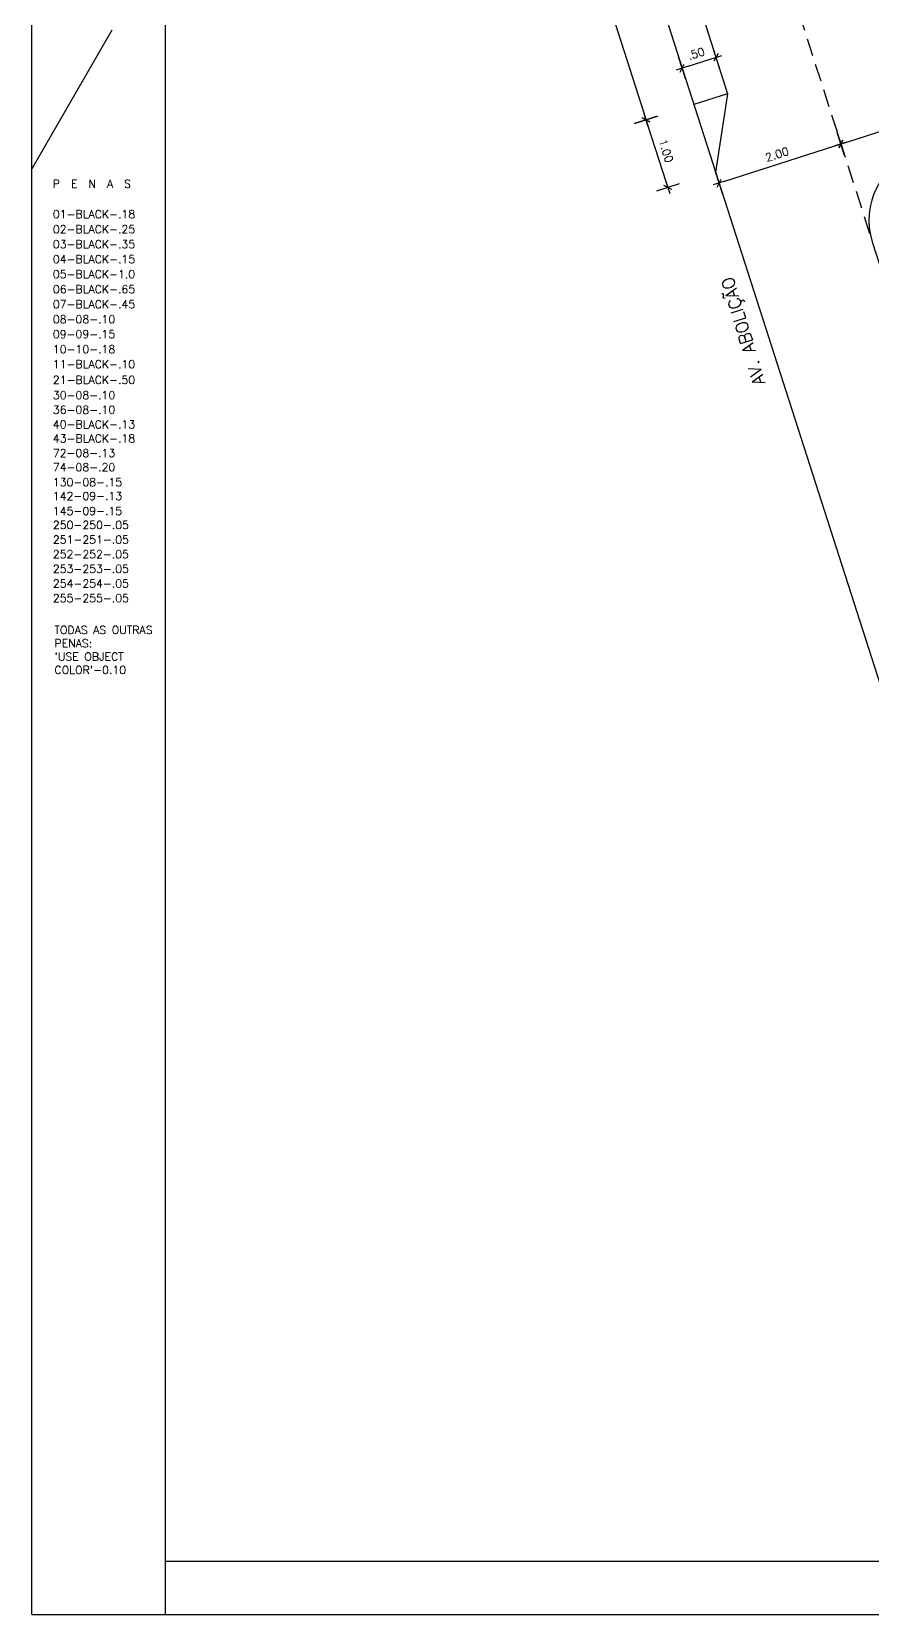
# Model space of a CAD drawing. Header units: millimetres. Extents: x 963.8 to 1035.8, y -131.7 to -87.
# Drawn here: x 963.76 to 975.58, y -131.61 to -109.36 of the extents above; entities that cross this region are included whole.
import ezdxf

# ---------------------------------------------------------------- set-up
doc = ezdxf.new("R2010")
doc.units = ezdxf.units.MM
doc.linetypes.add('DASHED2', pattern=[0.375, 0.25, -0.125])
for name, color, linetype in [('CERCADURA', 5, 'Continuous'), ('COTA', 11, 'Continuous'), ('PISO', 1, 'Continuous'), ('PROJECAO', 1, 'DASHED2'), ('TEXTO 2', 2, 'Continuous')]:
    doc.layers.add(name, color=color, linetype=linetype)
doc.styles.add('CARIMBO3', font='romans.shx', dxfattribs={"height": 0.0015})
doc.styles.add('ROMANS', font='romans.shx')
doc.dimstyles.new('Copy of TICK75', dxfattribs={"dimtxt": 0.1125, "dimasz": 0.088, "dimexe": 0.18, "dimexo": 0.0625, "dimgap": 0.079, "dimtad": 1, "dimrnd": 0.005, "dimzin": 4, "dimdsep": 46, "dimtxsty": 'ROMANS', "dimblk1": 'TICK', "dimblk2": 'TICK', "dimsah": 1, "dimcen": 0.09, "dimse1": 1, "dimse2": 1, "dimclrd": 256, "dimclrt": 2, "dimaunit": 1, "dimadec": 0, "dimazin": 0, "dimtfac": 1, "dimtix": 1, "dimtmove": 2, "dimatfit": 3, "dimldrblk": 'TICK', "dimfxl": 1, "dimtolj": 1, "dimtzin": 0, "dimlwd": -1, "dimarcsym": 0})

# ---------------------------------------------------------------- blocks, each defined once
blk = doc.blocks.new('TICK')
at = {"layer": 'COTA'}
for p, q in [((-1, 0), (1, 0)), ((0, 1.91), (0, -1.91))]:
    blk.add_line(p, q, dxfattribs=at)
at = {"layer": 'COTA', "color": 2}
blk.add_line((0.5, 0.5), (-0.5, -0.5), dxfattribs=at)
blk = doc.blocks.new('*D143')
at = {"layer": 'COTA'}
blk.add_line((972.42, -110.681), (972.672, -111.466), dxfattribs=at)
at = {"layer": 'Defpoints', "color": 0}
for p in [(973.065, -110.382), (973.371, -111.334), (972.699, -111.55)]:
    blk.add_point(p, dxfattribs=at)
at = {"layer": 'COTA', "xscale": 0.08800000000000001, "yscale": 0.08800000000000001, "zscale": 0.08800000000000001}
for p, rotation in [((972.393, -110.597), 107.8004388985281), ((972.699, -111.55), 287.8004388985282)]:
    blk.add_blockref('TICK', p, dxfattribs=dict(at, rotation=rotation))
at = {"layer": 'COTA', "color": 2, "insert": (972.675, -111.032), "char_height": 0.1125, "attachment_point": 5, "rotation": 287.8004, "style": 'ROMANS'}
blk.add_mtext('\\A1;1.00', dxfattribs=at)
blk = doc.blocks.new('*D142')
at = {"layer": 'COTA'}
blk.add_line((971.23, -106.973), (972.367, -110.514), dxfattribs=at)
at = {"layer": 'Defpoints', "color": 0}
for p in [(971.875, -106.674), (973.065, -110.382), (972.393, -110.597)]:
    blk.add_point(p, dxfattribs=at)
at = {"layer": 'COTA', "xscale": 0.08800000000000001, "yscale": 0.08800000000000001, "zscale": 0.08800000000000001}
for p, rotation in [((971.203, -106.889), 107.8004388985313), ((972.393, -110.597), 287.8004388985313)]:
    blk.add_blockref('TICK', p, dxfattribs=dict(at, rotation=rotation))
at = {"layer": 'COTA', "color": 2, "insert": (971.927, -108.702), "char_height": 0.1125, "attachment_point": 5, "rotation": 287.8004, "style": 'ROMANS'}
blk.add_mtext('\\A1;3.90', dxfattribs=at)
blk = doc.blocks.new('*D140')
at = {"layer": 'COTA'}
blk.add_line((972.985, -109.844), (973.293, -109.745), dxfattribs=at)
at = {"layer": 'Defpoints', "color": 0}
for p in [(972.835, -109.666), (973.311, -109.513), (973.377, -109.718)]:
    blk.add_point(p, dxfattribs=at)
at = {"layer": 'COTA', "xscale": 0.08800000000000001, "yscale": 0.08800000000000001, "zscale": 0.08800000000000001}
for p, rotation in [((972.901, -109.871), 197.8004388985342), ((973.377, -109.718), 17.80043889853421)]:
    blk.add_blockref('TICK', p, dxfattribs=dict(at, rotation=rotation))
at = {"layer": 'COTA', "color": 2, "insert": (973.098, -109.666), "char_height": 0.1125, "attachment_point": 5, "rotation": 17.8004, "style": 'ROMANS'}
blk.add_mtext('\\A1;.50', dxfattribs=at)
blk = doc.blocks.new('*D139')
at = {"layer": 'COTA'}
blk.add_line((975.217, -110.909), (977.144, -110.29), dxfattribs=at)
at = {"layer": 'Defpoints', "color": 0}
for p in [(977.228, -110.263), (975.085, -110.784), (977.359, -110.672)]:
    blk.add_point(p, dxfattribs=at)
at = {"layer": 'COTA', "xscale": 0.08800000000000001, "yscale": 0.08800000000000001, "zscale": 0.08800000000000001}
for p, rotation in [((977.228, -110.263), 17.80043889853014), ((975.133, -110.936), 197.8004388985302)]:
    blk.add_blockref('TICK', p, dxfattribs=dict(at, rotation=rotation))
at = {"layer": 'COTA', "color": 2, "insert": (976.139, -110.47), "char_height": 0.1125, "attachment_point": 5, "rotation": 17.8004, "style": 'ROMANS'}
blk.add_mtext('\\A1;2.00', dxfattribs=at)
blk = doc.blocks.new('*D138')
at = {"layer": 'COTA'}
blk.add_line((973.503, -111.459), (975.05, -110.962), dxfattribs=at)
at = {"layer": 'Defpoints', "color": 0}
for p in [(975.085, -110.784), (975.133, -110.936), (973.371, -111.334)]:
    blk.add_point(p, dxfattribs=at)
at = {"layer": 'COTA', "xscale": 0.08800000000000001, "yscale": 0.08800000000000001, "zscale": 0.08800000000000001}
for p, rotation in [((975.133, -110.936), 17.80043889853031), ((973.42, -111.486), 197.8004388985303)]:
    blk.add_blockref('TICK', p, dxfattribs=dict(at, rotation=rotation))
at = {"layer": 'COTA', "color": 2, "insert": (974.235, -111.082), "char_height": 0.1125, "attachment_point": 5, "rotation": 17.8004, "style": 'ROMANS'}
blk.add_mtext('\\A1;2.00', dxfattribs=at)
blk = doc.blocks.new('*D137')
at = {"layer": 'COTA'}
blk.add_line((976.029, -119.324), (977.765, -118.766), dxfattribs=at)
at = {"layer": 'Defpoints', "color": 0}
for p in [(977.247, -116.864), (975.343, -117.475), (977.849, -118.739)]:
    blk.add_point(p, dxfattribs=at)
at = {"layer": 'COTA', "xscale": 0.08800000000000001, "yscale": 0.08800000000000001, "zscale": 0.08800000000000001}
for p, rotation in [((977.849, -118.739), 17.8004388985307), ((975.945, -119.35), 197.8004388985307)]:
    blk.add_blockref('TICK', p, dxfattribs=dict(at, rotation=rotation))
at = {"layer": 'COTA', "color": 2, "insert": (976.856, -118.916), "char_height": 0.1125, "attachment_point": 5, "rotation": 17.8004, "style": 'ROMANS'}
blk.add_mtext('\\A1;2.00', dxfattribs=at)
blk = doc.blocks.new('PENAS_P&B')
at = {"layer": 'CERCADURA', "color": 1, "style": 'ROMANS'}
blk.add_text('P  E  N  A  S', height=0.0015, dxfattribs=at).set_placement((0, 0))
at = {"layer": 'CERCADURA', "color": 11, "style": 'ROMANS'}
for s, p in [('01-BLACK-.18', (0.00001, -0.0057)), ('02-BLACK-.25', (0.00001, -0.00852)), ('03-BLACK-.35', (0.00001, -0.01133)), ('04-BLACK-.15', (0.00001, -0.01414)), ('05-BLACK-1.0', (0.00001, -0.01695)), ('06-BLACK-.65', (0.00001, -0.01977)), ('07-BLACK-.45', (0.00001, -0.02258)), ('08-08-.10', (0.00001, -0.02539)), ('09-09-.15', (0.00001, -0.0282)), ('10-10-.18', (0.00001, -0.03102)), ('11-BLACK-.10', (0.00001, -0.03383)), ('21-BLACK-.50', (0.00001, -0.03677)), ('30-08-.10', (0.00001, -0.03963)), ('36-08-.10', (0.00001, -0.04237)), ('40-BLACK-.13', (0.00001, -0.04511)), ('43-BLACK-.18', (0.00001, -0.04775)), ('72-08-.13', (0.00001, -0.05048)), ('74-08-.20', (0.00001, -0.05315)), ('130-08-.15', (0.00001, -0.05595)), ('142-09-.13', (0.00001, -0.05854)), ('145-09-.15', (0.00001, -0.06135)), ('250-250-.05', (0.00001, -0.06397)), ('251-251-.05', (0.00001, -0.06672)), ('252-252-.05', (0.00001, -0.06946)), ('253-253-.05', (0.00001, -0.0722)), ('254-254-.05', (0.00001, -0.07494)), ('255-255-.05', (0.00001, -0.07769))]:
    blk.add_text(s, height=0.0015, dxfattribs=at).set_placement(p)
at = {"layer": 'CERCADURA', "color": 11, "insert": (0.00031, -0.08665), "char_height": 0.0015, "width": 0.0203122, "attachment_point": 4, "style": 'CARIMBO3'}
blk.add_mtext("TODAS AS OUTRAS PENAS:\\P'USE OBJECT COLOR'-0.10", dxfattribs=at)

msp = doc.modelspace()

# ---------------------------------------------------------------- linework, layer by layer
at = {"layer": 'CERCADURA', "color": 11}
for p, q in [((963.756, -131.61), (963.756, -87.06)), ((964.881, -109.335), (963.756, -111.284)), ((963.756, -111.284), (963.756, -111.284)), ((963.756, -131.61), (1035.756, -131.61))]:
    msp.add_line(p, q, dxfattribs=at)
at = {"layer": 'CERCADURA', "color": 5}
for p, q in [((965.631, -87.81), (965.631, -131.61)), ((965.631, -130.86), (1035.006, -130.86))]:
    msp.add_line(p, q, dxfattribs=at)
at = {"layer": 'PISO'}
for p, q in [((965.818, -87.81), (976.698, -121.697)), ((972.351, -106.521), (973.541, -110.229)), ((973.541, -110.229), (973.065, -110.382)), ((973.541, -110.229), (973.371, -111.334)), ((975.575, -112.312), (977.676, -118.856))]:
    msp.add_line(p, q, dxfattribs=at)
msp.add_arc((976.527, -112.006), 1, 107.8004, 197.8004, dxfattribs=at)
at = {"layer": 'PROJECAO'}
msp.add_line((973.283, -105.171), (975.575, -112.312), dxfattribs=at)

# ---------------------------------------------------------------- block references
at = {"xscale": 75, "yscale": 75, "zscale": 75}
msp.add_blockref('PENAS_P&B', (964.053, -111.552), dxfattribs=at)

# ---------------------------------------------------------------- texts
at = {"layer": 'TEXTO 2', "color": 3, "style": 'ROMANS'}
msp.add_text('AV. ABOLIÇÃO', height=0.1755, rotation=106.9526, dxfattribs=at).set_placement((974.073, -114.295))

# ---------------------------------------------------------------- dimensions: what is measured, and where the dimension line sits
at = {"layer": 'COTA'}
for base, p1, p2, picture, middle in [((972.393, -110.597), (971.875, -106.674), (973.065, -110.382), '*D142', (971.927, -108.702)), ((972.699, -111.55), (973.065, -110.382), (973.371, -111.334), '*D143', (972.675, -111.032))]:
    dim = msp.add_linear_dim(base=base, p1=p1, p2=p2, angle=107.8004, dimstyle='Copy of TICK75', dxfattribs=at)
    dim.commit()
    dim.dimension.update_dxf_attribs({"geometry": picture, "text_midpoint": middle})
for p1, p2, distance, picture, middle in [((972.835, -109.666), (973.311, -109.513), -0.215, '*D140', (973.098, -109.666)), ((975.343, -117.475), (977.247, -116.864), -1.969, '*D137', (976.856, -118.916))]:
    dim = msp.add_aligned_dim(p1=p1, p2=p2, distance=distance, dimstyle='Copy of TICK75', dxfattribs=at)
    dim.commit()
    dim.dimension.update_dxf_attribs({"geometry": picture, "text_midpoint": middle})
dim = msp.add_linear_dim(base=(977.228, -110.263), p1=(975.085, -110.784), p2=(977.359, -110.672), angle=197.8004, text='2.00', dimstyle='Copy of TICK75', dxfattribs=at)
dim.commit()
dim.dimension.update_dxf_attribs({"geometry": '*D139', "text_midpoint": (976.139, -110.47)})
dim = msp.add_aligned_dim(p1=(973.371, -111.334), p2=(975.085, -110.784), distance=-0.159, text='2.00', dimstyle='Copy of TICK75', dxfattribs=at)
dim.commit()
dim.dimension.update_dxf_attribs({"geometry": '*D138', "text_midpoint": (974.235, -111.082)})

doc.saveas('drawing.dxf')
